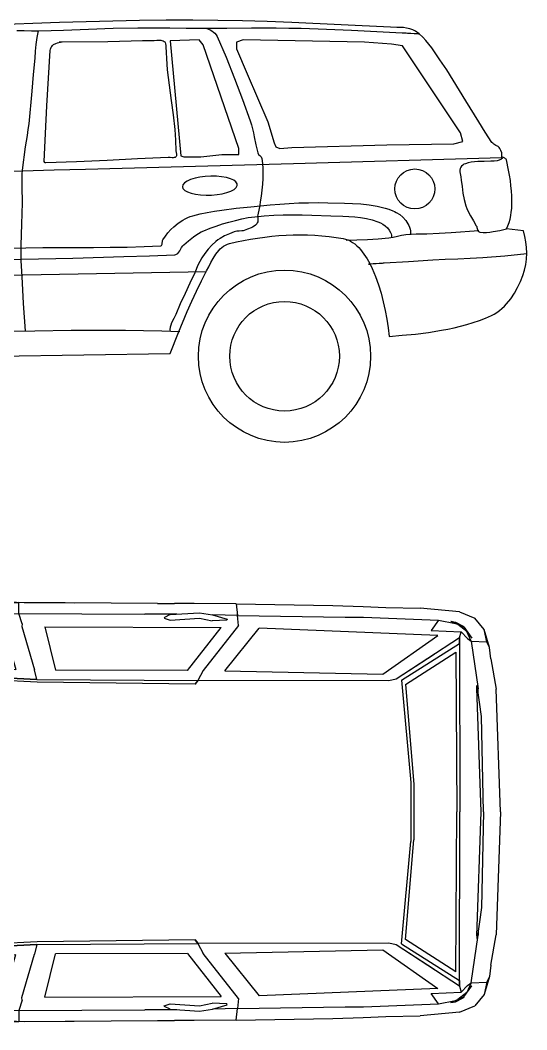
# Model space of a CAD drawing. Header units: millimetres. Extents: x 116290 to 180258, y 22146 to 121276.
# Drawn here: x 163764 to 165999, y 46024 to 50476 of the extents above; entities that cross this region are included whole.
import ezdxf

# ---------------------------------------------------------------- set-up
doc = ezdxf.new("R2010")
doc.units = ezdxf.units.MM

# ---------------------------------------------------------------- blocks, each defined once
blk = doc.blocks.new('A$C4E7E626C')
for p, q in [((1654.6, 1913.5), (1745.8, 1921)), ((1744.2, 1916.9), (1729.1, 1878.2)), ((1737.8, 1900.1), (1745.8, 1921)), ((1745.8, 1921), (1744.2, 1916.9)), ((488.2, 1868.4), (566.9, 1870.4)), ((566.9, 1870.4), (1075.2, 1880.1)), ((1075.2, 1880.1), (1179.3, 1881.5)), ((1272.3, 1879.7), (1179.3, 1881.5)), ((1179.3, 1881.5), (1272.2, 1879.7)), ((1272.2, 1879.7), (1362.9, 1880.4)), ((1362.9, 1880.4), (1272.3, 1879.7)), ((1362.9, 1880.4), (1362.8, 1826)), ((1362.9, 1880.4), (1629.7, 1881.2)), ((1656.1, 1913.3), (1603.3, 1847.1)), ((1654.6, 1913.5), (1605.9, 1850.4)), ((1688.6, 1773.6), (1729.1, 1878.2)), ((1688.6, 1773.6), (1729.1, 1878.2)), ((1737.8, 1900.1), (1697.1, 1795.3)), ((1730.5, 1881.5), (2499.1, 1884)), ((2488.5, 1884.5), (2419.3, 1883.7)), ((2488.8, 1883.9), (2488.5, 1884.5)), ((2498.9, 1835.3), (2499.1, 1884)), ((3110.8, 1879.5), (2499.1, 1884)), ((2522.7, 1884.1), (2743.1, 1882.2)), ((2522.7, 1884.1), (2522.7, 1883.8)), ((3110.8, 1879.5), (3185.4, 1880.3)), ((3111.1, 1879.5), (3110.8, 1879.5)), ((3272.1, 1880.2), (3185.4, 1880.3)), ((3458.3, 1877.9), (3272.1, 1880.2)), ((3458.2, 1877.9), (3883.6, 1870.5)), ((3458.2, 1877.9), (3463.7, 1827.3)), ((3458.3, 1877.9), (3458.3, 1877.9)), ((3883.6, 1870.5), (4017.4, 1867)), ((318.3, 1860.9), (155.8, 1790.3)), ((155.8, 1790.3), (318.3, 1860.9)), ((272.9, 1794.5), (399.8, 1864.6)), ((318.3, 1860.9), (399.8, 1864.6)), ((399.8, 1864.6), (488.3, 1868.4)), ((1362.8, 1826), (1231.7, 1822.7)), ((1362.8, 1826), (1595, 1827.9)), ((1362.8, 1826), (1384.6, 1778.5)), ((1603.3, 1847.1), (1562.9, 1753.5)), ((1710.1, 1828.9), (2190, 1832.8)), ((2198.1, 1840.1), (2172.3, 1817)), ((2198.1, 1840.1), (2352.8, 1844.9)), ((2352.8, 1844.9), (2412.7, 1833.4)), ((2406.5, 1834.6), (2498.9, 1835.3)), ((2412.7, 1833.4), (2445.2, 1821.4)), ((2498.9, 1835.3), (3055.3, 1833.5)), ((2513.8, 1790.2), (2498.9, 1835.3)), ((3196.5, 1832.6), (3055.3, 1833.5)), ((3167.1, 1830.7), (3140.9, 1818.1)), ((3167.1, 1830.7), (3296.4, 1838.9)), ((3296.4, 1838.9), (3353.4, 1830.3)), ((3353.4, 1830.3), (3417.6, 1811.5)), ((3463.7, 1827.3), (3355.1, 1829.8)), ((3463.7, 1827.3), (3463.1, 1833)), ((3463.7, 1827.3), (3938.5, 1819.8)), ((3467.9, 1782.4), (3463.7, 1827.3)), ((4017.4, 1867), (4118.6, 1862.9)), ((4118.6, 1862.9), (4269.8, 1859.5)), ((4442.6, 1842.8), (4269.8, 1859.5)), ((4442.6, 1842.8), (4511.4, 1815)), ((155.8, 1790.3), (82.5, 1661.7)), ((155.8, 1790.3), (82.5, 1661.7)), ((185.2, 1742.6), (272.9, 1794.5)), ((335.3, 1787.7), (251.2, 1776.3)), ((272.7, 1766.4), (365.3, 1782.7)), ((272.9, 1794.5), (401.9, 1804.1)), ((367.6, 1798.6), (272.9, 1794.5)), ((335.3, 1787.7), (365.3, 1782.7)), ((365.3, 1782.7), (367.6, 1798.6)), ((365.3, 1782.7), (1384.6, 1778.5)), ((528.4, 1801.5), (401.9, 1804.1)), ((1113.7, 1812.6), (528.4, 1801.5)), ((1231.7, 1822.7), (1113.7, 1812.6)), ((1683.8, 1760.8), (1697.1, 1795.3)), ((2172.3, 1817), (2171.6, 1813.4)), ((2171.6, 1813.4), (2197.3, 1816.1)), ((2197.3, 1816.1), (2352, 1821.1)), ((2352, 1821.1), (2411.4, 1807)), ((2444.1, 1815.8), (2411.4, 1807)), ((2445.2, 1821.4), (2444.1, 1815.8)), ((2513.8, 1790.2), (2511.6, 1778.9)), ((3140.9, 1818.1), (3140.2, 1814.5)), ((3140.2, 1814.5), (3166.2, 1806.7)), ((3166.2, 1806.7), (3295.7, 1815.7)), ((3295.7, 1815.7), (3351.9, 1803.8)), ((3467.9, 1782.4), (3312.3, 1584)), ((3416.6, 1806), (3351.9, 1803.8)), ((3417.6, 1811.5), (3416.6, 1806)), ((3938.5, 1819.8), (4019.1, 1819.5)), ((4019.1, 1819.5), (4349.7, 1806.6)), ((4019.1, 1819.5), (4019.3, 1819.5)), ((4349.7, 1806.6), (4317.6, 1761.5)), ((4349.6, 1806.6), (4349.7, 1806.6)), ((4349.7, 1806.6), (4425.2, 1792.2)), ((4404.4, 1801.3), (4462.8, 1775.9)), ((4404.4, 1801.3), (4426, 1798.2)), ((4426, 1798.2), (4459.6, 1779.3)), ((4475.5, 1756.1), (4435.9, 1787.6)), ((4552.5, 1764.6), (4511.4, 1815)), ((130.8, 1647.3), (185.2, 1742.6)), ((153.3, 1664.8), (198, 1747)), ((198, 1747), (251.2, 1776.3)), ((272.7, 1766.4), (221.5, 1718.3)), ((1286.7, 1571.4), (1417.9, 1745.1)), ((1417.9, 1745.1), (1384.6, 1778.5)), ((1417.9, 1745.1), (1718.9, 1663.7)), ((1501.3, 1773.7), (1515.5, 1777.9)), ((1512.1, 1761.4), (1501.3, 1773.7)), ((1757, 1687.2), (1512, 1761.4)), ((1515.5, 1777.9), (1573.5, 1778)), ((1683.8, 1760.8), (1565, 1753.3)), ((1649.1, 1719.9), (1653.1, 1758.9)), ((1649.1, 1719.9), (1653.1, 1758.9)), ((1683.8, 1760.8), (1688.6, 1773.6)), ((1683.8, 1760.8), (1688.6, 1773.6)), ((1690.6, 1778.3), (2431.3, 1780.3)), ((2431.3, 1780.3), (2485.4, 1588.4)), ((2511.6, 1778.9), (2567.8, 1587)), ((2511.6, 1778.9), (2567.8, 1587)), ((2613.7, 1777.1), (3391.8, 1773.5)), ((2613.7, 1777.1), (2660, 1585.4)), ((3243, 1584.4), (3391.8, 1773.5)), ((3407.9, 1583.4), (3559.6, 1770.6)), ((4348, 1738.5), (3559.6, 1770.6)), ((4104.4, 1567.7), (4348, 1738.5)), ((4317.6, 1761.5), (4450.5, 1754.4)), ((4442.9, 1728.1), (4450.5, 1754.4)), ((4450.5, 1754.4), (4477.7, 1725.3)), ((4462.8, 1775.9), (4459.6, 1779.3)), ((4461.8, 1776.3), (4497.3, 1727.4)), ((4462.8, 1775.9), (4496.3, 1729)), ((4494.2, 1713.7), (4475.5, 1756.1)), ((4575.4, 1686.5), (4552.5, 1764.6)), ((4563.1, 1711.2), (4552.5, 1764.6)), ((154.8, 1473), (221.5, 1718.3)), ((238.8, 1717.5), (221.5, 1718.3)), ((261.4, 1716.8), (238.8, 1717.5)), ((1386.4, 1703.4), (261.4, 1716.8)), ((1386.4, 1703.4), (1286.7, 1571.4)), ((1355.1, 1578.5), (1446.6, 1696.9)), ((1446.6, 1696.9), (1433.5, 1679.9)), ((1727, 1627), (1446.6, 1696.9)), ((4442.9, 1728.1), (4163.9, 1546)), ((4187, 1541.9), (4443, 1703.5)), ((4442.9, 1728.1), (4444.9, 960.5)), ((4443, 1703.5), (4442.9, 1728.1)), ((4477.7, 1725.3), (4494.2, 1713.7)), ((4494.2, 1713.7), (4525, 1503.2)), ((4494.2, 1713.7), (4563.1, 1711.2)), ((4497.3, 1727.4), (4496.3, 1729)), ((4575.4, 1686.5), (4563.1, 1711.2)), ((12.7, 1377.2), (82.5, 1661.7)), ((22.5, 1409.4), (82.5, 1661.7)), ((82.5, 1661.7), (22.5, 1409.4)), ((101.8, 1438.3), (153.3, 1664.8)), ((1718.9, 1663.7), (1983.3, 1592.5)), ((1757, 1687.2), (2011.3, 1626.2)), ((4331.1, 1655.1), (4163.9, 1546)), ((4205, 1522.9), (4427.5, 1666)), ((4427.5, 1666), (4431.6, 960.5)), ((4581.7, 1636.1), (4575.4, 1686.5)), ((82.3, 1425.6), (130.8, 1647.3)), ((1901.6, 1576.7), (1727, 1627)), ((2011.3, 1626.2), (2212.1, 1598.6)), ((4581.7, 1636.1), (4604.1, 1502.5)), ((1286.7, 1571.4), (199.5, 1507.3)), ((1203.9, 1040.7), (1286.7, 1571.4)), ((1262.9, 960.5), (1355.1, 1578.5)), ((1286.7, 1571.4), (1279.9, 1555.2)), ((1863.1, 1387.3), (1901.6, 1576.7)), ((1888.8, 1169.5), (1980.3, 1581.7)), ((1980.3, 1581.7), (1888.8, 1169.5)), ((2188.3, 1552.8), (1980.3, 1581.7)), ((1983.3, 1592.5), (2180.7, 1564.2)), ((2578.9, 1544.9), (2180.7, 1564.2)), ((2180.7, 1564.2), (2578.9, 1545)), ((2212.1, 1598.6), (2485.4, 1588.4)), ((2578.9, 1545), (2567.8, 1587)), ((3243, 1584.4), (2660, 1585.4)), ((3312.3, 1584), (3288.5, 1540.1)), ((3407.9, 1583.4), (4104.4, 1567.7)), ((212.1, 1492.6), (1279.9, 1555.2)), ((1279.9, 1555.2), (1203.9, 1040.7)), ((2579.7, 1533.5), (2188.2, 1552.8)), ((2578.9, 1545), (3288.5, 1540.1)), ((2578.9, 1545), (2579.3, 1544.9)), ((3277, 1524.5), (2579.7, 1533.5)), ((3288.5, 1540.1), (3277, 1524.5)), ((3277, 1524.5), (3287.9, 1539.2)), ((4132, 1539.3), (3288.5, 1540.1)), ((4163.9, 1546), (4132, 1539.3)), ((4187, 1541.9), (4228.6, 1090.9)), ((4205, 1522.9), (4242, 1082.8)), ((4519.4, 1506.3), (4519.8, 1516.7)), ((4520.3, 1518.7), (4519.8, 1516.7)), ((4520.7, 1518.3), (4520.3, 1518.7)), ((4539.6, 1382.2), (4520.7, 1518.3)), ((82.3, 1425.6), (154.8, 1473)), ((154.8, 1473), (101.8, 1438.3)), ((154.8, 1473), (124.6, 1022.1)), ((199.5, 1507.3), (182, 1502.9)), ((182, 1502.9), (187.1, 1488.4)), ((187.1, 1488.4), (212.1, 1492.6)), ((1271.6, 1474.6), (1268, 1474.6)), ((4443.6, 1474.9), (4443.6, 1474.9)), ((4538.4, 960.5), (4519.4, 1506.3)), ((4522.6, 1504.5), (4525, 1503.2)), ((4522.6, 1504.5), (4525, 1503.2)), ((4523.4, 1498.9), (4525, 1503.2)), ((4525.2, 1486), (4525, 1503.2)), ((4623.2, 960.5), (4604.1, 1502.5)), ((82.3, 1425.6), (22.5, 1409.4)), ((82.3, 1425.6), (69.1, 1392.1)), ((12.7, 1377.2), (22.5, 1409.4)), ((12.7, 1377.2), (22.5, 1409.4)), ((66.1, 1351.8), (69.1, 1392.1)), ((68.3, 1359.1), (136, 1400.2)), ((136, 1400.2), (131.4, 1324.2)), ((1818.7, 960.5), (1863.1, 1387.3)), ((1818.7, 960.5), (1863.1, 1387.3)), ((4548.9, 960.5), (4539.6, 1382.2)), ((2.5, 960.5), (12.7, 1377.2)), ((52.9, 960.5), (66.1, 1351.8)), ((68.3, 1359.1), (66.6, 1305.6)), ((131.4, 1324.2), (66.6, 1305.6)), ((1262.9, 960.5), (1316.1, 1316.7)), ((64.6, 1250.7), (62.1, 1174.2)), ((64.6, 1250.7), (128.3, 1264.1)), ((128.3, 1264.1), (123.6, 1188.8)), ((0, 1210.5), (0, 710.5)), ((8.6, 1210.5), (0, 1210.5)), ((96.2, 1182.3), (62.1, 1174.2)), ((123.6, 1188.8), (97.5, 1182.6)), ((1888.8, 1169.5), (1888.8, 751.5)), ((1888.8, 751.5), (1888.8, 1169.5)), ((60.3, 1123.3), (57.6, 1046.1)), ((60.3, 1123.3), (120.8, 1133.8)), ((120.8, 1133.8), (116.1, 1057.7)), ((4228.6, 1090.9), (4228.6, 830)), ((4242, 1082.8), (4242, 838.1)), ((116.1, 1057.7), (57.6, 1046.1)), ((121.7, 1002.9), (129.3, 1032)), ((129.3, 1032), (147.9, 1032.3)), ((149.6, 1002.9), (147.9, 1032.3)), ((156.4, 1024.2), (202.5, 1026.8)), ((156.4, 1024.2), (202.8, 1026)), ((202.5, 1026.8), (1203.9, 1040.7)), ((1203.9, 1039.3), (202.7, 1026)), ((1202.9, 960.5), (1203.9, 1039.3)), ((1203.9, 1039.3), (1203.9, 1040.7)), ((1203.9, 1040.7), (1203.9, 1040.7)), ((113.4, 1003.9), (55.9, 996.8)), ((55.9, 924.1), (55.9, 996.8)), ((113.4, 1003.9), (113.4, 917)), ((149.6, 1002.9), (121.7, 1002.9)), ((123.9, 960.5), (124.4, 1002.9)), ((124.5, 1013.4), (124.6, 1022.1)), ((127.7, 981.3), (136.9, 995.6)), ((138.6, 961.1), (127.7, 981.3)), ((149.4, 981.3), (136.9, 995.6)), ((149.4, 981.3), (138.6, 961.1)), ((2.5, 960.5), (12.7, 543.7)), ((52.9, 960.5), (66.1, 569.2)), ((124.6, 898.8), (123.9, 960.5)), ((127.7, 940.2), (136.9, 956.7)), ((138.6, 922.3), (127.7, 940.2)), ((149.6, 940.2), (136.9, 956.7)), ((149.6, 940.2), (138.6, 922.3)), ((1202.9, 960.6), (1202.9, 960.5)), ((1203.9, 881.7), (1202.9, 960.5)), ((1262.9, 960.5), (1285.1, 811.6)), ((1262.9, 960.5), (1355.1, 342.5)), ((1818.7, 960.5), (1863.1, 533.6)), ((4427.5, 255), (4431.6, 960.5)), ((4442.9, 192.9), (4444.9, 960.5)), ((4519.4, 414.7), (4538.4, 960.5)), ((4548.9, 960.5), (4539.6, 538.8)), ((4623.2, 960.5), (4604.1, 418.4)), ((113.4, 917), (55.9, 924.1)), ((154.8, 448), (124.6, 898.8)), ((129.3, 908.8), (154.3, 914.9)), ((129.3, 888.2), (129.3, 908.8)), ((137.4, 882.7), (154.3, 914.9)), ((156.4, 896.7), (202.8, 895)), ((156.4, 896.7), (202.5, 894.1)), ((202.5, 894.1), (1203.9, 880.3)), ((1203.9, 881.7), (202.7, 895)), ((60.3, 797.7), (57.6, 874.9)), ((116.1, 863.3), (57.6, 874.9)), ((120.8, 787.2), (116.1, 863.3)), ((137.4, 882.7), (129.3, 888.2)), ((1203.9, 880.3), (1203.9, 881.7)), ((1203.9, 880.3), (1286.7, 349.5)), ((1279.9, 365.8), (1203.9, 880.3)), ((1203.9, 880.3), (1203.9, 880.3)), ((4187, 379.1), (4228.6, 830)), ((4205, 398), (4242, 838.1)), ((60.3, 797.7), (120.8, 787.2)), ((64.6, 670.3), (62.1, 746.7)), ((96.2, 738.6), (62.1, 746.7)), ((123.6, 732.1), (97.5, 738.3)), ((128.3, 656.8), (123.6, 732.1)), ((1888.8, 751.5), (1980.3, 339.2)), ((1980.3, 339.2), (1888.8, 751.5)), ((0, 710.5), (8.6, 710.5)), ((64.6, 670.3), (128.3, 656.8)), ((68.3, 561.9), (66.6, 615.4)), ((131.4, 596.8), (66.6, 615.4)), ((136, 520.8), (131.4, 596.8)), ((12.7, 543.7), (82.5, 259.2)), ((12.7, 543.7), (22.5, 511.6)), ((12.7, 543.7), (22.5, 511.6)), ((66.1, 569.2), (69.1, 528.9)), ((68.3, 561.9), (136, 520.8)), ((4539.6, 538.8), (4520.7, 402.6)), ((22.5, 511.6), (82.5, 259.2)), ((82.5, 259.2), (22.5, 511.6)), ((82.3, 495.4), (22.5, 511.6)), ((82.3, 495.4), (69.1, 528.9)), ((82.3, 495.4), (130.8, 273.7)), ((82.3, 495.4), (154.8, 448)), ((1863.1, 533.6), (1901.6, 344.3)), ((101.8, 482.6), (153.3, 256.1)), ((154.8, 448), (101.8, 482.6)), ((154.8, 448), (221.5, 202.7)), ((1271.6, 446.3), (1268, 446.3)), ((4443.6, 446.1), (4443.6, 446.1)), ((182, 418.1), (187.1, 432.6)), ((199.5, 413.6), (182, 418.1)), ((187.1, 432.6), (212.1, 428.4)), ((1286.7, 349.5), (199.5, 413.6)), ((212.1, 428.4), (1279.9, 365.8)), ((4494.2, 207.2), (4525, 417.8)), ((4519.4, 414.7), (4519.8, 404.3)), ((4520.3, 402.3), (4519.8, 404.3)), ((4520.7, 402.6), (4520.3, 402.3)), ((4522.6, 416.5), (4525, 417.8)), ((4522.6, 416.5), (4525, 417.8)), ((4523.4, 422.1), (4525, 417.8)), ((4525.2, 434.9), (4525, 417.8)), ((4581.7, 284.9), (4604.1, 418.4)), ((1286.7, 349.5), (1279.9, 365.8)), ((2188.3, 368.2), (1980.3, 339.2)), ((1983.3, 328.5), (2180.7, 356.8)), ((2578.9, 376), (2180.7, 356.8)), ((2180.7, 356.8), (2578.9, 376)), ((2579.7, 387.5), (2188.2, 368.2)), ((2578.9, 376), (2567.8, 334)), ((2578.9, 376), (3288.5, 380.9)), ((2578.9, 376), (2579.3, 376)), ((3277, 396.5), (2579.7, 387.5)), ((3277, 396.5), (3287.9, 381.7)), ((3288.5, 380.9), (3277, 396.5)), ((4132, 381.7), (3288.5, 380.9)), ((3288.5, 380.9), (3312.3, 337)), ((4163.9, 375), (4132, 381.7)), ((4442.9, 192.9), (4163.9, 375)), ((4331.1, 265.8), (4163.9, 375)), ((4187, 379.1), (4443, 217.5)), ((4427.5, 255), (4205, 398)), ((1286.7, 349.5), (1417.9, 175.9)), ((1386.4, 217.6), (1286.7, 349.5)), ((1355.1, 342.5), (1446.6, 224.1)), ((1718.9, 257.3), (1983.3, 328.5)), ((1901.6, 344.3), (1727, 294)), ((2011.3, 294.8), (2212.1, 322.3)), ((2212.1, 322.3), (2485.4, 332.6)), ((2431.3, 140.6), (2485.4, 332.6)), ((2511.6, 142.1), (2567.8, 334)), ((2511.6, 142.1), (2567.8, 334)), ((2613.7, 143.9), (2660, 335.5)), ((3243, 336.6), (2660, 335.5)), ((3243, 336.6), (3391.8, 147.5)), ((3467.9, 138.5), (3312.3, 337)), ((3407.9, 337.5), (4104.4, 353.2)), ((3407.9, 337.5), (3559.6, 150.4)), ((4104.4, 353.2), (4348, 182.5)), ((130.8, 273.7), (185.2, 178.4)), ((1727, 294), (1446.6, 224.1)), ((1757, 233.8), (2011.3, 294.8)), ((4581.7, 284.9), (4575.4, 234.4)), ((155.8, 130.7), (82.5, 259.2)), ((155.8, 130.7), (82.5, 259.2)), ((153.3, 256.1), (198, 173.9)), ((1417.9, 175.9), (1718.9, 257.3)), ((1446.6, 224.1), (1433.5, 241)), ((1757, 233.8), (1512, 159.6)), ((4575.4, 234.4), (4552.5, 156.3)), ((4575.4, 234.4), (4563.1, 209.8)), ((185.2, 178.4), (272.9, 126.5)), ((238.8, 203.4), (221.5, 202.7)), ((272.7, 154.6), (221.5, 202.7)), ((261.4, 204.2), (238.8, 203.4)), ((1386.4, 217.6), (261.4, 204.2)), ((1649.1, 201.1), (1653.1, 162.1)), ((1649.1, 201.1), (1653.1, 162.1)), ((4348, 182.5), (3559.6, 150.4)), ((4443, 217.5), (4442.9, 192.9)), ((4442.9, 192.9), (4450.5, 166.6)), ((4450.5, 166.6), (4477.7, 195.7)), ((4461.8, 144.7), (4497.3, 193.6)), ((4462.8, 145.1), (4496.3, 191.9)), ((4494.2, 207.2), (4475.5, 164.8)), ((4477.7, 195.7), (4494.2, 207.2)), ((4494.2, 207.2), (4563.1, 209.8)), ((4497.3, 193.6), (4496.3, 191.9)), ((4563.1, 209.8), (4552.5, 156.3)), ((198, 173.9), (251.2, 144.6)), ((335.3, 133.3), (251.2, 144.6)), ((272.7, 154.6), (365.3, 138.3)), ((335.3, 133.3), (365.3, 138.3)), ((365.3, 138.3), (1384.6, 142.5)), ((365.3, 138.3), (367.6, 122.3)), ((1362.8, 94.9), (1384.6, 142.5)), ((1417.9, 175.9), (1384.6, 142.5)), ((1512.1, 159.6), (1501.3, 147.2)), ((1501.3, 147.2), (1515.5, 143.1)), ((1515.5, 143.1), (1573.5, 142.9)), ((1603.3, 73.8), (1562.9, 167.5)), ((1683.8, 160.2), (1565, 167.6)), ((1683.8, 160.2), (1697.1, 125.7)), ((1683.8, 160.2), (1688.6, 147.4)), ((1683.8, 160.2), (1688.6, 147.4)), ((1688.6, 147.4), (1729.1, 42.8)), ((1688.6, 147.4), (1729.1, 42.8)), ((1690.6, 142.6), (2431.3, 140.6)), ((2513.8, 130.7), (2511.6, 142.1)), ((2613.7, 143.9), (3391.8, 147.5)), ((3467.9, 138.5), (3463.7, 93.7)), ((4317.6, 159.5), (4450.5, 166.6)), ((4349.7, 114.4), (4317.6, 159.5)), ((4404.4, 119.7), (4462.8, 145.1)), ((4426, 122.8), (4459.6, 141.6)), ((4475.5, 164.8), (4435.9, 133.4)), ((4462.8, 145.1), (4459.6, 141.6)), ((4552.5, 156.3), (4511.4, 106)), ((318.3, 60), (155.8, 130.7)), ((155.8, 130.7), (318.3, 60)), ((272.9, 126.5), (399.8, 56.3)), ((401.9, 116.9), (272.9, 126.5)), ((367.6, 122.3), (272.9, 126.5)), ((528.4, 119.5), (401.9, 116.9)), ((528.4, 119.5), (1113.7, 108.3)), ((1113.7, 108.3), (1231.7, 98.3)), ((1231.7, 98.3), (1362.8, 94.9)), ((1362.8, 94.9), (1595, 93)), ((1362.9, 40.6), (1362.8, 94.9)), ((1737.8, 20.8), (1697.1, 125.7)), ((1710.1, 92.1), (2190, 88.2)), ((2171.6, 107.5), (2197.3, 104.9)), ((2172.3, 104), (2171.6, 107.5)), ((2198.1, 80.9), (2172.3, 104)), ((2197.3, 104.9), (2352, 99.8)), ((2352, 99.8), (2411.4, 113.9)), ((2444.1, 105.1), (2411.4, 113.9)), ((2412.7, 87.6), (2445.2, 99.6)), ((2445.2, 99.6), (2444.1, 105.1)), ((2513.8, 130.7), (2498.9, 85.6)), ((3140.2, 106.4), (3166.2, 114.3)), ((3140.9, 102.9), (3140.2, 106.4)), ((3167.1, 90.3), (3140.9, 102.9)), ((3166.2, 114.3), (3295.7, 105.3)), ((3167.1, 90.3), (3296.4, 82)), ((3295.7, 105.3), (3351.9, 117.1)), ((3296.4, 82), (3353.4, 90.7)), ((3416.6, 115), (3351.9, 117.1)), ((3353.4, 90.7), (3417.6, 109.5)), ((3463.7, 93.7), (3355.1, 91.2)), ((3417.6, 109.5), (3416.6, 115)), ((3458.2, 43.1), (3463.7, 93.7)), ((3463.7, 93.7), (3938.5, 101.2)), ((3938.5, 101.2), (4019.1, 101.4)), ((4019.1, 101.4), (4349.7, 114.4)), ((4019.1, 101.4), (4019.3, 101.4)), ((4349.6, 114.4), (4349.7, 114.4)), ((4349.7, 114.4), (4425.2, 128.7)), ((4404.4, 119.7), (4426, 122.8)), ((4442.6, 78.2), (4511.4, 106)), ((318.3, 60), (399.8, 56.4)), ((488.3, 52.6), (399.8, 56.3)), ((566.9, 50.5), (488.2, 52.6)), ((566.9, 50.5), (1075.2, 40.9)), ((1656.1, 7.6), (1603.3, 73.8)), ((1654.6, 7.5), (1605.9, 70.6)), ((2198.1, 80.9), (2352.8, 76.1)), ((2352.8, 76.1), (2412.7, 87.6)), ((2406.5, 86.4), (2498.9, 85.6)), ((2498.9, 85.6), (3055.3, 87.5)), ((2498.9, 85.6), (2499.1, 37)), ((3196.5, 88.4), (3055.3, 87.5)), ((3458.2, 43.1), (3883.6, 50.4)), ((3883.6, 50.4), (4017.4, 54)), ((4017.4, 54), (4118.6, 58.1)), ((4118.6, 58.1), (4269.8, 61.5)), ((4442.6, 78.2), (4269.8, 61.5)), ((1179.3, 39.5), (1075.2, 40.9)), ((1179.3, 39.5), (1272.2, 41.3)), ((1272.3, 41.3), (1179.3, 39.5)), ((1272.2, 41.3), (1362.9, 40.6)), ((1362.9, 40.6), (1272.3, 41.3)), ((1362.9, 40.6), (1629.7, 39.8)), ((1654.6, 7.5), (1745.8, 0)), ((1744.2, 4.1), (1729.1, 42.8)), ((1730.5, 39.4), (2499.1, 37)), ((1737.8, 20.8), (1745.8, 0)), ((1745.8, 0), (1744.2, 4.1)), ((2488.5, 36.5), (2419.3, 37.2)), ((2488.8, 37), (2488.5, 36.5)), ((2499.1, 37), (3111.1, 41.5)), ((2522.7, 36.9), (2743.1, 38.8)), ((2522.7, 37.2), (2522.7, 36.9)), ((3110.8, 41.5), (3185.4, 40.7)), ((3272.1, 40.7), (3185.4, 40.7)), ((3458.3, 43.1), (3272.1, 40.7)), ((3458.3, 43.1), (3458.3, 43.1))]:
    blk.add_line(p, q)
blk = doc.blocks.new('A$C67BE7FD5')
at = {"linetype": 'Continuous'}
for p, q in [((2560.7, 1846.9), (2325.3, 1837.4)), ((2678.4, 1851.2), (2560.7, 1846.9)), ((2796.2, 1854.9), (2678.4, 1851.2)), ((2913.9, 1858), (2796.2, 1854.9)), ((2805.7, 1822.2), (2914.9, 1825.9)), ((3031.7, 1860.2), (2913.9, 1858)), ((2914.9, 1825.9), (3024, 1828.4)), ((3024, 1828.4), (3094.9, 1828.7)), ((3149.5, 1861.5), (3031.7, 1860.2)), ((3094.9, 1828.7), (3165.7, 1828)), ((3267.3, 1861.7), (3149.5, 1861.5)), ((3165.7, 1828), (3236.6, 1826.9)), ((3236.6, 1826.9), (3307.4, 1826.2)), ((3376.2, 1860.6), (3267.3, 1861.7)), ((3307.4, 1826.2), (3416.6, 1826.5)), ((3321.4, 1826.2), (3329, 1824.5)), ((3485.1, 1858.4), (3376.2, 1860.6)), ((3416.6, 1826.5), (3525.7, 1827.3)), ((3594, 1855.2), (3485.1, 1858.4)), ((3525.7, 1827.3), (3634.9, 1827.5)), ((3702.9, 1851.2), (3594, 1855.2)), ((3634.9, 1827.5), (3689.5, 1827.1)), ((3689.5, 1827.1), (3744.1, 1826.2)), ((3920.7, 1841.5), (3702.9, 1851.2)), ((3744.1, 1826.2), (3855.6, 1822.7)), ((4138.3, 1830.8), (3920.7, 1841.5)), ((4166.9, 1830.1), (4138.3, 1830.8)), ((4181.4, 1829.8), (4166.9, 1830.1)), ((4195.7, 1829), (4181.4, 1829.8)), ((4209.8, 1827.2), (4195.7, 1829)), ((4223.5, 1824.3), (4209.8, 1827.2)), ((2489.7, 1816.6), (2522.3, 1816.2)), ((2522.3, 1816.2), (2554.9, 1815.3)), ((2554.9, 1815.3), (2587.4, 1815.2)), ((2578, 1785.3), (2574.2, 1755)), ((2580.8, 1800.3), (2578, 1785.3)), ((2584.3, 1815.2), (2580.8, 1800.3)), ((2587.4, 1815.2), (2696.6, 1818.4)), ((2696.6, 1818.4), (2805.7, 1822.2)), ((3329, 1824.5), (3336.3, 1821.9)), ((3336.3, 1821.9), (3343.4, 1818.6)), ((3343.4, 1818.6), (3350.1, 1814.6)), ((3350.1, 1814.6), (3357.2, 1809.6)), ((3357.2, 1809.6), (3364, 1804)), ((3364, 1804), (3370, 1797.6)), ((3370, 1797.6), (3374.3, 1790.3)), ((3374.3, 1790.3), (3413, 1698.1)), ((3855.6, 1822.7), (3967.1, 1817.7)), ((3967.1, 1817.7), (4078.6, 1812)), ((4078.6, 1812), (4190.1, 1806.4)), ((4190.1, 1806.4), (4195, 1806.1)), ((4195, 1806.1), (4200.8, 1805.8)), ((4200.8, 1805.8), (4207.3, 1805.5)), ((4207.3, 1805.5), (4214.3, 1805.1)), ((4214.3, 1805.1), (4228.9, 1804.2)), ((4236.5, 1819.7), (4223.5, 1824.3)), ((4228.9, 1804.2), (4243, 1803.4)), ((4248.6, 1813.2), (4236.5, 1819.7)), ((4243, 1803.4), (4254.8, 1802.6)), ((4265.2, 1800.9), (4248.6, 1813.2)), ((4254.8, 1802.6), (4259.4, 1802.3)), ((4259.4, 1802.3), (4262.8, 1802)), ((4263.9, 1801.6), (4260.6, 1801.7)), ((4262.8, 1802), (4264.8, 1801.8)), ((4265.3, 1801.7), (4263.9, 1801.6)), ((4264.8, 1801.8), (4265.3, 1801.7)), ((4280.6, 1787.1), (4265.2, 1800.9)), ((4294.8, 1772.1), (4280.6, 1787.1)), ((2574.2, 1755), (2571.5, 1724.4)), ((2638.4, 1733.3), (2639.8, 1737.9)), ((2639.8, 1737.9), (2641.8, 1742.3)), ((2641.8, 1742.3), (2644.4, 1746.2)), ((2644.4, 1746.2), (2648.1, 1750.3)), ((2648.1, 1750.3), (2652.4, 1753.9)), ((2652.4, 1753.9), (2662, 1759.4)), ((2662, 1759.4), (2668.9, 1762)), ((2668.9, 1762), (2676.1, 1763.8)), ((2676.1, 1763.8), (2690.7, 1766.1)), ((2677.5, 1766.1), (2891.4, 1768.3)), ((2891.4, 1768.3), (2942.6, 1769.4)), ((2942.6, 1769.4), (2993.9, 1770.9)), ((2993.9, 1770.9), (3045.2, 1772.1)), ((3045.2, 1772.1), (3096.5, 1772.7)), ((3096.5, 1772.7), (3107.8, 1773)), ((3107.8, 1773), (3119.2, 1773.2)), ((3119.2, 1773.2), (3124.8, 1772.9)), ((3124.8, 1772.9), (3130.3, 1772)), ((3130.3, 1772), (3135.6, 1770.5)), ((3135.6, 1770.5), (3140.6, 1768.3)), ((3140.6, 1768.3), (3142.9, 1766.4)), ((3142.9, 1766.4), (3144.5, 1763.9)), ((3144.5, 1763.9), (3146.3, 1757.7)), ((3146.3, 1757.7), (3146.8, 1750.7)), ((3146.8, 1750.7), (3147.2, 1744)), ((3147.2, 1744), (3149.2, 1718.7)), ((3294.9, 1774.9), (3167, 1770.5)), ((3167, 1770.5), (3213.3, 1263.3)), ((3312.6, 1752.8), (3294.9, 1774.9)), ((3469.1, 1296.3), (3312.6, 1752.8)), ((3487.9, 1775.1), (3459.2, 1764.1)), ((3459.2, 1764.1), (3459.2, 1735.4)), ((4023.8, 1764.1), (3487.9, 1775.1)), ((4142.8, 1755.3), (4023.8, 1764.1)), ((4191.4, 1748.6), (4142.8, 1755.3)), ((4447.2, 1364.9), (4191.4, 1748.6)), ((4308.2, 1756), (4294.8, 1772.1)), ((4320.9, 1739.2), (4308.2, 1756)), ((4333.1, 1722), (4320.9, 1739.2)), ((2568.8, 1693.9), (2562.1, 1621.7)), ((2571.5, 1724.4), (2568.8, 1693.9)), ((2630.1, 1606.2), (2637.8, 1728.6)), ((2637.8, 1728.6), (2638.4, 1733.3)), ((3149.2, 1718.7), (3150.5, 1693.3)), ((3150.5, 1693.3), (3153.8, 1642.6)), ((3413, 1698.1), (3450.3, 1605.2)), ((3459.2, 1735.4), (3506.8, 1625.2)), ((4356.7, 1687.5), (4333.1, 1722)), ((4386.6, 1642.7), (4356.7, 1687.5)), ((2562.1, 1621.7), (2555.9, 1549.4)), ((2623, 1483.9), (2630.1, 1606.2)), ((3153.8, 1642.6), (3157.7, 1608.9)), ((3157.7, 1608.9), (3162.2, 1575.3)), ((3450.3, 1605.2), (3486, 1511.8)), ((3506.8, 1625.2), (3597, 1413.5)), ((4415.5, 1597.3), (4386.6, 1642.7)), ((3162.2, 1575.3), (3171.4, 1508)), ((4471.7, 1505.4), (4415.5, 1597.3)), ((2555.9, 1549.4), (2542.4, 1405)), ((2616.7, 1361.5), (2623, 1483.9)), ((3171.4, 1508), (3179.7, 1444.2)), ((3486, 1511.8), (3519.9, 1417.6)), ((4527.7, 1413.4), (4471.7, 1505.4)), ((3179.7, 1444.2), (3186.9, 1380.1)), ((2542.4, 1405), (2539.2, 1379.3)), ((3519.9, 1417.6), (3525.3, 1400.4)), ((3525.3, 1400.4), (3529.7, 1382.8)), ((3529.7, 1382.8), (3533.6, 1365.1)), ((3597, 1413.5), (3625.7, 1320.8)), ((4556.4, 1367.8), (4527.7, 1413.4)), ((2535.5, 1353.7), (2527.3, 1302.5)), ((2539.2, 1379.3), (2535.5, 1353.7)), ((2611.3, 1239), (2616.7, 1361.5)), ((3186.9, 1380.1), (3188.6, 1356.5)), ((3188.6, 1356.5), (3189.7, 1332.8)), ((3533.6, 1365.1), (3537, 1347.3)), ((3537, 1347.3), (3544, 1311.6)), ((4458.2, 1327.4), (4447.2, 1364.9)), ((4586, 1322.8), (4556.4, 1367.8)), ((2527.3, 1302.5), (2513.7, 1199.9)), ((3189.7, 1332.8), (3191.3, 1285.3)), ((3469.1, 1269.9), (3469.1, 1296.3)), ((3544, 1311.6), (3552.9, 1276.5)), ((3625.7, 1320.8), (3632.3, 1303.2)), ((3632.3, 1303.2), (3650, 1296.6)), ((3650, 1296.6), (3702.9, 1301)), ((3702.9, 1301), (4123, 1312)), ((4123, 1312), (4418.5, 1316.4)), ((4418.5, 1316.4), (4458.2, 1327.4)), ((4589.6, 1318.7), (4586, 1322.8)), ((4593.9, 1315.3), (4589.6, 1318.7)), ((4603.7, 1309.7), (4593.9, 1315.3)), ((4613.6, 1304), (4603.7, 1309.7)), ((4617.8, 1300.6), (4613.6, 1304)), ((4621.3, 1296.4), (4617.8, 1300.6)), ((4626.1, 1286.8), (4621.3, 1296.4)), ((3023.1, 1250.2), (2888.1, 1243.6)), ((3158.2, 1256.7), (3023.1, 1250.2)), ((3166.9, 1256.2), (3158.2, 1256.7)), ((3175.7, 1255.2), (3166.9, 1256.2)), ((3180.1, 1255.1), (3175.7, 1255.2)), ((3184.1, 1255.5), (3180.1, 1255.1)), ((3187.9, 1256.7), (3184.1, 1255.5)), ((3191.3, 1258.9), (3187.9, 1256.7)), ((3191.3, 1285.3), (3192.4, 1278.3)), ((3193.2, 1261.3), (3191.3, 1258.9)), ((3192.4, 1278.3), (3193.9, 1271)), ((3194.1, 1264.2), (3193.2, 1261.3)), ((3193.9, 1271), (3194.1, 1264.2)), ((3213.3, 1263.3), (3226.6, 1258.9)), ((3226.6, 1258.9), (3301.5, 1258.9)), ((3301.5, 1258.9), (3394.2, 1269.9)), ((3394.2, 1269.9), (3469.1, 1269.9)), ((3552.9, 1276.5), (3554.5, 1273.1)), ((3554.5, 1273.1), (3556.7, 1270.1)), ((3556.7, 1270.1), (3562.1, 1264.5)), ((3562.1, 1264.5), (3567.4, 1258.8)), ((3567.4, 1258.8), (3570.6, 1252.2)), ((3570.6, 1252.2), (3573.8, 1230.4)), ((3711.3, 1230), (4629.9, 1255.6)), ((4625.4, 1247.7), (4621.5, 1245.8)), ((4628.6, 1249.8), (4625.4, 1247.7)), ((4629.1, 1276.3), (4626.1, 1286.8)), ((4630.7, 1251.9), (4628.6, 1249.8)), ((4630.4, 1265.3), (4629.1, 1276.3)), ((4629.9, 1255.6), (4631.3, 1253.9)), ((4630.1, 1254.5), (4630.4, 1265.3)), ((4631.4, 1256.4), (4630.1, 1254.5)), ((4631.3, 1253.9), (4630.7, 1251.9)), ((4633.7, 1257.1), (4631.4, 1256.4)), ((4636.7, 1256.7), (4633.7, 1257.1)), ((4640, 1255.4), (4636.7, 1256.7)), ((4643.4, 1253.4), (4640, 1255.4)), ((4646.4, 1251), (4643.4, 1253.4)), ((4648.7, 1248.4), (4646.4, 1251)), ((4650, 1245.7), (4648.7, 1248.4)), ((2613.4, 1234.5), (2611.3, 1239)), ((2615.6, 1233), (2613.4, 1234.5)), ((2617.9, 1232.4), (2615.6, 1233)), ((2753, 1237.5), (2617.9, 1232.4)), ((2654.1, 1201.5), (2792.7, 1204.6)), ((2888.1, 1243.6), (2753, 1237.5)), ((2792.7, 1204.6), (3711.3, 1230)), ((3573.8, 1230.4), (3575.3, 1208.3)), ((3575.3, 1208.3), (3575.5, 1186.2)), ((4446.2, 1207), (4444.9, 1200.1)), ((4448.8, 1213.5), (4446.2, 1207)), ((4452.5, 1218.6), (4448.8, 1213.5)), ((4457.2, 1222.8), (4452.5, 1218.6)), ((4462.7, 1226.2), (4457.2, 1222.8)), ((4468.8, 1229), (4462.7, 1226.2)), ((4482, 1232.9), (4468.8, 1229)), ((4495.2, 1235.5), (4482, 1232.9)), ((4509.4, 1237.5), (4495.2, 1235.5)), ((4523.7, 1238.6), (4509.4, 1237.5)), ((4552.4, 1239.2), (4523.7, 1238.6)), ((4581.2, 1239.7), (4552.4, 1239.2)), ((4595.6, 1240.5), (4581.2, 1239.7)), ((4609.8, 1242.1), (4595.6, 1240.5)), ((4613.3, 1242.9), (4609.8, 1242.1)), ((4617.3, 1244.1), (4613.3, 1242.9)), ((4621.5, 1245.8), (4617.3, 1244.1)), ((4659.6, 1200.4), (4650, 1245.7)), ((2458.8, 1196), (2515.6, 1198)), ((2512.6, 1182.1), (2512.2, 1164.2)), ((2512.2, 1164.2), (2512.6, 1128.3)), ((2513.7, 1199.9), (2512.6, 1182.1)), ((2515.6, 1198), (2654.1, 1201.5)), ((3256.9, 1159.1), (3241.2, 1152.1)), ((3276.2, 1164.9), (3256.9, 1159.1)), ((3298.1, 1169.5), (3276.2, 1164.9)), ((3321.7, 1172.4), (3298.1, 1169.5)), ((3346.2, 1173.8), (3321.7, 1172.4)), ((3370.5, 1173.4), (3346.2, 1173.8)), ((3393.6, 1171.3), (3370.5, 1173.4)), ((3414.6, 1167.6), (3393.6, 1171.3)), ((3432.6, 1162.4), (3414.6, 1167.6)), ((3446.9, 1156), (3432.6, 1162.4)), ((3575, 1164), (3573.4, 1138)), ((3575.5, 1186.2), (3575, 1164)), ((4444.9, 1200.1), (4444.8, 1193)), ((4444.8, 1193), (4445.5, 1185.6)), ((4445.5, 1185.6), (4448.4, 1170.7)), ((4448.4, 1170.7), (4451.1, 1156.1)), ((4663.7, 1177.6), (4659.6, 1200.4)), ((4667.3, 1154.7), (4663.7, 1177.6)), ((2512.6, 1128.3), (2513.7, 1056.6)), ((3222.5, 1136), (3220.3, 1127.5)), ((3220.3, 1127.5), (3223.1, 1119.2)), ((3229.5, 1144.3), (3222.5, 1136)), ((3223.1, 1119.2), (3230.7, 1111.4)), ((3241.2, 1152.1), (3229.5, 1144.3)), ((3434.6, 1108), (3448.4, 1115.5)), ((3456.9, 1148.6), (3446.9, 1156)), ((3448.4, 1115.5), (3457.8, 1123.6)), ((3462.1, 1140.5), (3456.9, 1148.6)), ((3457.8, 1123.6), (3462.4, 1132)), ((3462.4, 1132), (3462.1, 1140.5)), ((3573.4, 1138), (3570.8, 1112.1)), ((4451.1, 1156.1), (4454.5, 1127.7)), ((4454.5, 1127.7), (4458.3, 1099.3)), ((4670.2, 1131.8), (4667.3, 1154.7)), ((4672.4, 1108.8), (4670.2, 1131.8)), ((3230.7, 1111.4), (3242.9, 1104.4)), ((3242.9, 1104.4), (3259.1, 1098.6)), ((3259.1, 1098.6), (3278.7, 1094.1)), ((3278.7, 1094.1), (3300.9, 1091.2)), ((3300.9, 1091.2), (3324.7, 1090)), ((3324.7, 1090), (3349.3, 1090.4)), ((3349.3, 1090.4), (3373.5, 1092.6)), ((3373.5, 1092.6), (3396.4, 1096.4)), ((3396.4, 1096.4), (3417, 1101.6)), ((3417, 1101.6), (3434.6, 1108)), ((3567.5, 1086.2), (3564, 1060.4)), ((3570.8, 1112.1), (3567.5, 1086.2)), ((4458.3, 1099.3), (4463.5, 1071.2)), ((4463.5, 1071.2), (4470.9, 1043.7)), ((4673.7, 1085.7), (4672.4, 1108.8)), ((4674.2, 1062.6), (4673.7, 1085.7)), ((2513.7, 1056.6), (2512.2, 1009.7)), ((3361.8, 1019.5), (3393.8, 1024.4)), ((3393.8, 1024.4), (3458.1, 1032.6)), ((3458.1, 1032.6), (3522.6, 1039.3)), ((3522.6, 1039.3), (3607.3, 1047)), ((3558.6, 1031.7), (3552.9, 1003.1)), ((3561.6, 1046), (3558.6, 1031.7)), ((3564, 1060.4), (3561.6, 1046)), ((3607.3, 1047), (3649.8, 1050.5)), ((3649.8, 1050.5), (3692.2, 1053.3)), ((3692.2, 1053.3), (3734.7, 1055.6)), ((3734.7, 1055.6), (3777.2, 1057)), ((3777.2, 1057), (3819.7, 1057.5)), ((3819.7, 1057.5), (3862.2, 1056.9)), ((3862.2, 1056.9), (3935, 1055.1)), ((3935, 1055.1), (3971.5, 1053.7)), ((3971.5, 1053.7), (4008, 1051.3)), ((4008, 1051.3), (4044.1, 1047.3)), ((4044.1, 1047.3), (4079.7, 1041.4)), ((4079.7, 1041.4), (4097.3, 1037.5)), ((4097.3, 1037.5), (4114.7, 1033)), ((4114.7, 1033), (4131.9, 1027.7)), ((4131.9, 1027.7), (4148.9, 1021.6)), ((4470.9, 1043.7), (4475.2, 1032)), ((4475.2, 1032), (4480.3, 1020.7)), ((4671.7, 1015.7), (4673.2, 1031.4)), ((4673.2, 1031.4), (4674, 1047.1)), ((4674, 1047.1), (4674.2, 1062.6)), ((2512.2, 1009.7), (2510.1, 962.9)), ((3202.3, 966), (3222.6, 979.8)), ((3222.6, 979.8), (3233.2, 986)), ((3233.2, 986), (3244.1, 991.4)), ((3244.1, 991.4), (3255.3, 996)), ((3255.3, 996), (3266.8, 999.6)), ((3266.8, 999.6), (3298.2, 1007.2)), ((3298.2, 1007.2), (3329.9, 1013.8)), ((3329.9, 1013.8), (3361.8, 1019.5)), ((3454.2, 979.1), (3482.7, 985.7)), ((3482.7, 985.7), (3511.4, 991)), ((3511.4, 991), (3540.2, 995.1)), ((3540.2, 995.1), (3581.9, 999.3)), ((3552.9, 1003.1), (3552.5, 998)), ((3552.5, 998), (3552.6, 992.7)), ((3552.6, 992.7), (3553.2, 982)), ((3553.2, 982), (3552.6, 971.9)), ((3581.9, 999.3), (3623.7, 1002)), ((3623.7, 1002), (3665.6, 1003.5)), ((3665.6, 1003.5), (3707.6, 1004)), ((3707.6, 1004), (3749.6, 1003.6)), ((3749.6, 1003.6), (3791.6, 1002.6)), ((3791.6, 1002.6), (3875.4, 999.6)), ((3875.4, 999.6), (3928, 997.6)), ((3928, 997.6), (3954.3, 996.2)), ((3954.3, 996.2), (3980.6, 994.2)), ((3980.6, 994.2), (4006.7, 991.2)), ((4006.7, 991.2), (4032.5, 986.8)), ((4032.5, 986.8), (4057.9, 980.9)), ((4057.9, 980.9), (4082.7, 973.1)), ((4148.9, 1021.6), (4156.5, 1018.3)), ((4156.5, 1018.3), (4164.1, 1014.3)), ((4164.1, 1014.3), (4179.1, 1004.5)), ((4179.1, 1004.5), (4193.2, 992.6)), ((4193.2, 992.6), (4205.6, 979)), ((4480.3, 1020.7), (4492.1, 998.7)), ((4492.1, 998.7), (4504.9, 977.2)), ((4662, 969.8), (4666.2, 984.8)), ((4666.2, 984.8), (4669.4, 1000.2)), ((4669.4, 1000.2), (4671.7, 1015.7)), ((2510.1, 962.9), (2507.1, 869.1)), ((3156.7, 924.3), (3169.1, 938.4)), ((3169.1, 938.4), (3183, 951)), ((3183, 951), (3202.3, 966)), ((3315.3, 933.4), (3342.6, 943.9)), ((3342.6, 943.9), (3370.1, 953.8)), ((3370.1, 953.8), (3397.9, 963.1)), ((3397.9, 963.1), (3425.9, 971.6)), ((3425.9, 971.6), (3454.2, 979.1)), ((3508.3, 939.9), (3493.4, 934.7)), ((3523.2, 945.8), (3508.3, 939.9)), ((3530.2, 949.3), (3523.2, 945.8)), ((3536.9, 953.3), (3530.2, 949.3)), ((3543, 957.9), (3536.9, 953.3)), ((3548.5, 963.4), (3543, 957.9)), ((3551.1, 967.4), (3548.5, 963.4)), ((3552.6, 971.9), (3551.1, 967.4)), ((4082.7, 973.1), (4093.8, 968.3)), ((4093.8, 968.3), (4105, 962)), ((4105, 962), (4115.6, 954.2)), ((4115.6, 954.2), (4125.3, 945.4)), ((4125.3, 945.4), (4133.4, 935.6)), ((4133.4, 935.6), (4139.3, 925.1)), ((4205.6, 979), (4215.7, 964.1)), ((4215.7, 964.1), (4219.7, 956.4)), ((4219.7, 956.4), (4222.8, 948.4)), ((4222.8, 948.4), (4225.1, 940.4)), ((4225.1, 940.4), (4226.3, 932.3)), ((4504.9, 977.2), (4517.2, 955.5)), ((4517.2, 955.5), (4518.9, 951.5)), ((4518.9, 951.5), (4520.2, 947.1)), ((4520.2, 947.1), (4522.8, 938)), ((4522.8, 938), (4524.4, 933.8)), ((4591.5, 929.4), (4620.9, 935)), ((4620.9, 935), (4650, 941.3)), ((4650, 941.3), (4656.6, 955.3)), ((4724.9, 932.2), (4650, 941.3)), ((4656.6, 955.3), (4662, 969.8)), ((3133, 890.4), (3134.5, 893.7)), ((3134.5, 893.7), (3145.3, 909.2)), ((3145.3, 909.2), (3156.7, 924.3)), ((3247.8, 889.1), (3269, 906.2)), ((3269, 906.2), (3280, 914.1)), ((3280, 914.1), (3291.3, 921.4)), ((3291.3, 921.4), (3303.1, 927.9)), ((3303.1, 927.9), (3315.3, 933.4)), ((3376.9, 893), (3367.7, 886.2)), ((3386.5, 899.2), (3376.9, 893)), ((3406.7, 910.2), (3386.5, 899.2)), ((3427.9, 919.6), (3406.7, 910.2)), ((3449.3, 928.1), (3427.9, 919.6)), ((3454.6, 929.7), (3449.3, 928.1)), ((3460.1, 930.7), (3454.6, 929.7)), ((3471.3, 931.5), (3460.1, 930.7)), ((3482.5, 932.3), (3471.3, 931.5)), ((3488, 933.2), (3482.5, 932.3)), ((3493.4, 934.7), (3488, 933.2)), ((3490.2, 890.4), (3521.2, 896)), ((3521.2, 896), (3552.4, 900.9)), ((3552.4, 900.9), (3583.8, 905.2)), ((3583.8, 905.2), (3615.2, 908.7)), ((3615.2, 908.7), (3646.7, 911.5)), ((3646.7, 911.5), (3678.3, 913.5)), ((3678.3, 913.5), (3709.9, 914.7)), ((3709.9, 914.7), (3741.5, 915.1)), ((3741.5, 915.1), (3773.1, 914.6)), ((3773.1, 914.6), (3804.6, 913.3)), ((3804.6, 913.3), (3836, 911.2)), ((3836, 911.2), (3867.3, 908.1)), ((3867.3, 908.1), (3898.4, 904.1)), ((3898.4, 904.1), (3929.4, 899.2)), ((3929.4, 899.2), (3940.5, 896.5)), ((3940.5, 896.5), (3951.2, 892.7)), ((3990.4, 891.7), (3943.4, 890.2)), ((3951.2, 892.7), (3961.5, 887.8)), ((4037.4, 893.7), (3990.4, 891.7)), ((4084.4, 896.5), (4037.4, 893.7)), ((4131.3, 900.3), (4084.4, 896.5)), ((4140.8, 901.6), (4131.3, 900.3)), ((4139.3, 925.1), (4141.4, 919.6)), ((4150.2, 903.4), (4140.8, 901.6)), ((4141.4, 919.6), (4142.6, 914)), ((4142.6, 914), (4143.1, 908.4)), ((4143.1, 908.4), (4142.7, 902.7)), ((4168.8, 908), (4150.2, 903.4)), ((4187.4, 912.6), (4168.8, 908)), ((4196.8, 914.4), (4187.4, 912.6)), ((4206.3, 915.8), (4196.8, 914.4)), ((4229.4, 917.3), (4206.3, 915.8)), ((4226.5, 924.2), (4225.5, 916.2)), ((4226.3, 932.3), (4226.5, 924.2)), ((4252.5, 917.6), (4229.4, 917.3)), ((4275.7, 917.5), (4252.5, 917.6)), ((4298.9, 918), (4275.7, 917.5)), ((4352.9, 921), (4298.9, 918)), ((4406.9, 924.6), (4352.9, 921)), ((4527.7, 932.4), (4406.9, 924.6)), ((4524.4, 933.8), (4526.4, 930.4)), ((4526.4, 930.4), (4529.1, 928)), ((4529.1, 928), (4532.6, 926.8)), ((4532.6, 926.8), (4547.4, 925.9)), ((4547.4, 925.9), (4562.1, 926.1)), ((4562.1, 926.1), (4576.8, 927.4)), ((4576.8, 927.4), (4591.5, 929.4)), ((4731.5, 908.4), (4724.9, 932.2)), ((4736.3, 883.9), (4731.5, 908.4)), ((2349.4, 854.2), (2530.2, 858.4)), ((2507.1, 869.1), (2507.3, 834.8)), ((2530.2, 858.4), (2604.7, 859.5)), ((2604.7, 859.5), (2679.1, 859.9)), ((2679.1, 859.9), (2828.1, 860)), ((2828.1, 860), (2902.5, 860.4)), ((2902.5, 860.4), (2976.9, 861.5)), ((2976.9, 861.5), (3051.3, 863.7)), ((3051.3, 863.7), (3125.7, 867.2)), ((3125.7, 867.2), (3128.5, 868.2)), ((3128.5, 868.2), (3130.2, 870.5)), ((3130.2, 870.5), (3131.1, 873.8)), ((3131.1, 873.8), (3131.6, 877.8)), ((3131.6, 877.8), (3132.2, 886.4)), ((3132.2, 886.4), (3133, 890.4)), ((3208.9, 845.2), (3217.2, 859.6)), ((3217.2, 859.6), (3221.8, 866.2)), ((3221.8, 866.2), (3227.1, 871.7)), ((3227.1, 871.7), (3247.8, 889.1)), ((3334.1, 852.3), (3319.5, 833.1)), ((3350, 870.1), (3334.1, 852.3)), ((3367.7, 886.2), (3350, 870.1)), ((3380.8, 845.6), (3387.6, 852.9)), ((3387.6, 852.9), (3394.8, 859.5)), ((3394.8, 859.5), (3402.5, 865.4)), ((3402.5, 865.4), (3410.7, 870.3)), ((3410.7, 870.3), (3419.5, 874.2)), ((3419.5, 874.2), (3428.8, 877.1)), ((3428.8, 877.1), (3459.4, 884.1)), ((3459.4, 884.1), (3490.2, 890.4)), ((3961.5, 887.8), (3971.3, 881.8)), ((3971.3, 881.8), (3980.7, 875)), ((3980.7, 875), (3989.7, 867.3)), ((3989.7, 867.3), (3998.3, 858.9)), ((3998.3, 858.9), (4006.5, 849.9)), ((4006.5, 849.9), (4021.7, 830.4)), ((4739.1, 858.9), (4736.3, 883.9)), ((4740, 833.7), (4739.1, 858.9)), ((2285.6, 804.9), (2511.1, 808.3)), ((2507.3, 834.8), (2508.3, 800.5)), ((2511.1, 808.3), (2736.6, 812.9)), ((2736.6, 812.9), (2962, 819.1)), ((2962, 819.1), (3074.7, 823)), ((3074.7, 823), (3187.4, 827.6)), ((3187.4, 827.6), (3190.9, 828)), ((3190.9, 828), (3194.2, 829.2)), ((3194.2, 829.2), (3199.8, 833)), ((3199.8, 833), (3204.6, 838.6)), ((3204.6, 838.6), (3208.9, 845.2)), ((3305.9, 813.4), (3296.9, 797.6)), ((3319.5, 833.1), (3305.9, 813.4)), ((3346.6, 792.6), (3356.9, 811.4)), ((3356.9, 811.4), (3368.2, 829.3)), ((3368.2, 829.3), (3380.8, 845.6)), ((4021.7, 830.4), (4035.2, 809.5)), ((4035.2, 809.5), (4047.3, 788.1)), ((4325.4, 803.3), (4218.4, 796.8)), ((4380.5, 806.1), (4325.4, 803.3)), ((4435.6, 808.5), (4380.5, 806.1)), ((4490.8, 811.1), (4435.6, 808.5)), ((4545.9, 814.3), (4490.8, 811.1)), ((4642.8, 821.8), (4545.9, 814.3)), ((4739.6, 831.2), (4642.8, 821.8)), ((4735.7, 783.7), (4738.9, 808.5)), ((4738.9, 808.5), (4740, 833.7)), ((2508.3, 800.5), (2511.5, 731.8)), ((3289.3, 781), (3275.1, 747.2)), ((3296.9, 797.6), (3289.3, 781)), ((3327.3, 755.8), (3336.8, 773.8)), ((3336.8, 773.8), (3346.6, 792.6)), ((4041.4, 785.7), (4042.6, 786)), ((4041.8, 785.5), (4041.4, 785.7)), ((4043.7, 785.5), (4041.8, 785.5)), ((4042.6, 786), (4045.7, 786.4)), ((4046.9, 785.7), (4043.7, 785.5)), ((4051.2, 785.9), (4046.9, 785.7)), ((4047.3, 788.1), (4057.8, 766.9)), ((4062.2, 786.6), (4051.2, 785.9)), ((4057.8, 766.9), (4073.1, 731.4)), ((4075.3, 787.5), (4062.2, 786.6)), ((4088.9, 788.5), (4075.3, 787.5)), ((4095.4, 789), (4088.9, 788.5)), ((4101.4, 789.4), (4095.4, 789)), ((4106.9, 789.8), (4101.4, 789.4)), ((4111.4, 790.1), (4106.9, 789.8)), ((4218.4, 796.8), (4111.4, 790.1)), ((4722.7, 736), (4730.3, 759.4)), ((4730.3, 759.4), (4735.7, 783.7)), ((1899.6, 730.4), (2517, 739.3)), ((2511.5, 731.8), (2518.6, 611.7)), ((2517, 739.3), (2921.8, 746)), ((2921.8, 746), (3326.5, 754)), ((3275.1, 747.2), (3253.8, 701.6)), ((3304.3, 711.8), (3327.3, 755.8)), ((4073.1, 731.4), (4086.3, 695)), ((4711.9, 709.6), (4722.7, 736)), ((3253.8, 701.6), (3232.4, 656)), ((3282.4, 667.1), (3304.3, 711.8)), ((4086.3, 695), (4097.5, 657.9)), ((4685.1, 657.6), (4699.4, 683.3)), ((4699.4, 683.3), (4711.9, 709.6)), ((3232.4, 656), (3211.4, 610.3)), ((3261.5, 622), (3282.4, 667.1)), ((4097.5, 657.9), (4107, 620.3)), ((4650.7, 610.6), (4668.9, 633.2)), ((4668.9, 633.2), (4685.1, 657.6)), ((2518.6, 611.7), (2526.9, 491.6)), ((3211.4, 610.3), (3191.3, 564.2)), ((3241.4, 576.4), (3261.5, 622)), ((4107, 620.3), (4115, 582.2)), ((4115, 582.2), (4121.8, 543.8)), ((4608.2, 573.2), (4619.6, 581.4)), ((4619.6, 581.4), (4630.5, 590.4)), ((4630.5, 590.4), (4640.9, 600.1)), ((4640.9, 600.1), (4650.7, 610.6)), ((3182.3, 545.7), (3172.9, 527)), ((3187, 555), (3182.3, 545.7)), ((3191.3, 564.2), (3187, 555)), ((3203.1, 484.5), (3241.4, 576.4)), ((4121.8, 543.8), (4127.7, 505.4)), ((4503.4, 528.5), (4530.6, 537.8)), ((4530.6, 537.8), (4557.4, 548.2)), ((4557.4, 548.2), (4583.8, 559.6)), ((4583.8, 559.6), (4596.3, 565.9)), ((4596.3, 565.9), (4608.2, 573.2)), ((2265.6, 488.4), (2569.9, 492.4)), ((2569.9, 492.4), (2729.8, 494.1)), ((2729.8, 494.1), (2889.6, 495.1)), ((2889.6, 495.1), (2969.5, 494.8)), ((2969.5, 494.8), (3049.4, 493.8)), ((3049.4, 493.8), (3129.3, 491.8)), ((3129.3, 491.8), (3209.1, 488.6)), ((3166.6, 508), (3165.7, 498.4)), ((3165.7, 498.4), (3166.9, 488.8)), ((3169.1, 517.5), (3166.6, 508)), ((3172.9, 527), (3169.1, 517.5)), ((4127.7, 505.4), (4132.8, 466.9)), ((4305.9, 485.1), (4363.3, 494.2)), ((4363.3, 494.2), (4391.8, 499.6)), ((4391.8, 499.6), (4420.1, 505.6)), ((4420.1, 505.6), (4448.1, 512.4)), ((4448.1, 512.4), (4475.9, 520)), ((4475.9, 520), (4503.4, 528.5)), ((3166.4, 392), (3203.1, 484.5)), ((4132.8, 466.9), (4190.4, 472)), ((4190.4, 472), (4248.2, 477.8)), ((4248.2, 477.8), (4305.9, 485.1)), ((1227.7, 361.1), (3166.4, 392))]:
    blk.add_line(p, q, dxfattribs=at)
for centre, radius in [((4246, 1117.5), 88.3), ((3671.1, 379.8), 379.8), ((3671.1, 379.8), 241.8)]:
    blk.add_circle(centre, radius, dxfattribs=at)

msp = doc.modelspace()

# ---------------------------------------------------------------- block references
for name, p in [('A$C67BE7FD5', (161259.4, 48614.7)), ('A$C4E7E626C', (161259.4, 46024.2))]:
    msp.add_blockref(name, p)

doc.saveas('drawing.dxf')
